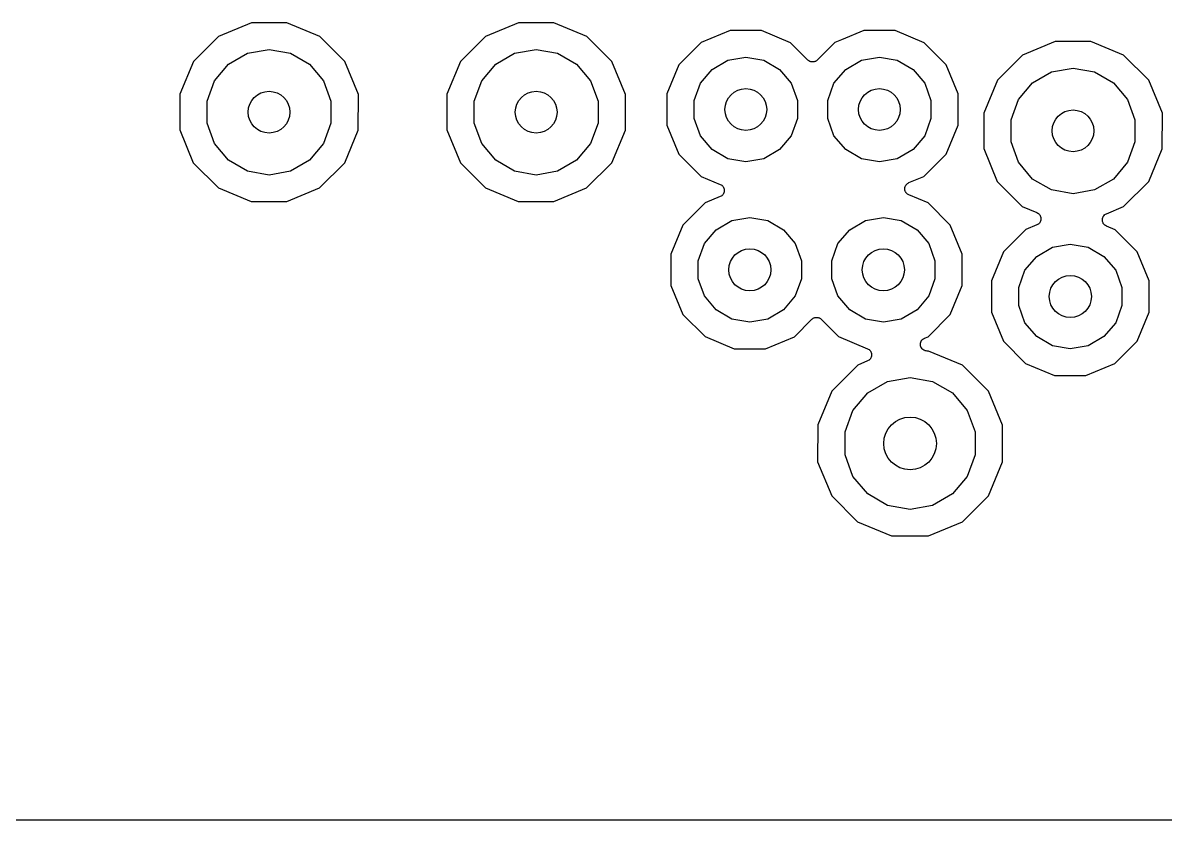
# Model space of a CAD drawing. Extents: x 74 to 224, y -146 to -46.
# Drawn here: x 116.6 to 138.33, y -145.59 to -130.43 of the extents above; entities that cross this region are included whole.
import ezdxf

# ---------------------------------------------------------------- set-up
doc = ezdxf.new("R2010")
doc.units = 0
doc.header["$MEASUREMENT"] = 0
doc.layers.add('BLACK', color=7, linetype='CONTINUOUS')

msp = doc.modelspace()

# ---------------------------------------------------------------- linework, layer by layer
at = {"layer": 'Black'}
for p, q in [((120.949, -130.432), (120.324, -130.69)), ((121.624, -130.432), (120.949, -130.432)), ((122.248, -130.692), (121.624, -130.432)), ((126.029, -130.432), (125.404, -130.69)), ((126.704, -130.432), (126.029, -130.432)), ((127.328, -130.692), (126.704, -130.432)), ((120.324, -130.69), (119.846, -131.167)), ((122.726, -131.17), (122.248, -130.692)), ((125.404, -130.69), (124.926, -131.167)), ((127.806, -131.17), (127.328, -130.692)), ((130.056, -130.58), (129.504, -130.807)), ((130.653, -130.58), (130.056, -130.58)), ((131.204, -130.809), (130.653, -130.58)), ((132.175, -130.753), (132.044, -130.807)), ((132.596, -130.58), (132.175, -130.753)), ((132.175, -130.753), (132.175, -130.753)), ((133.193, -130.58), (132.596, -130.58)), ((133.744, -130.809), (133.193, -130.58)), ((136.239, -130.787), (135.615, -131.046)), ((136.915, -130.788), (136.239, -130.787)), ((137.539, -131.047), (136.915, -130.788)), ((120.876, -131.008), (121.285, -130.936)), ((121.285, -130.936), (121.694, -131.008)), ((125.956, -131.008), (126.365, -130.936)), ((126.365, -130.936), (126.774, -131.008)), ((129.504, -130.807), (129.082, -131.229)), ((131.533, -131.139), (131.204, -130.809)), ((132.044, -130.807), (131.712, -131.139)), ((134.165, -131.231), (133.744, -130.809)), ((119.846, -131.167), (119.587, -131.791)), ((120.25, -131.533), (120.517, -131.215)), ((120.517, -131.215), (120.876, -131.008)), ((121.694, -131.008), (122.053, -131.215)), ((122.053, -131.215), (122.32, -131.533)), ((122.984, -131.794), (122.726, -131.17)), ((124.926, -131.167), (124.667, -131.791)), ((125.33, -131.533), (125.597, -131.215)), ((125.597, -131.215), (125.956, -131.008)), ((126.774, -131.008), (127.133, -131.215)), ((127.133, -131.215), (127.4, -131.533)), ((128.064, -131.794), (127.806, -131.17)), ((129.713, -131.317), (130.012, -131.144)), ((130.012, -131.144), (130.353, -131.084)), ((130.353, -131.084), (130.693, -131.144)), ((130.693, -131.144), (130.993, -131.317)), ((131.542, -131.145), (131.533, -131.139)), ((131.55, -131.153), (131.542, -131.145)), ((131.56, -131.157), (131.55, -131.153)), ((131.569, -131.164), (131.56, -131.157)), ((131.58, -131.167), (131.569, -131.164)), ((131.59, -131.171), (131.58, -131.167)), ((131.601, -131.172), (131.59, -131.171)), ((131.611, -131.175), (131.601, -131.172)), ((131.622, -131.174), (131.611, -131.175)), ((131.634, -131.175), (131.622, -131.174)), ((131.644, -131.172), (131.634, -131.175)), ((131.655, -131.172), (131.644, -131.172)), ((131.665, -131.167), (131.655, -131.172)), ((131.676, -131.164), (131.665, -131.167)), ((131.685, -131.158), (131.676, -131.164)), ((131.695, -131.153), (131.685, -131.158)), ((131.703, -131.145), (131.695, -131.153)), ((131.712, -131.139), (131.703, -131.145)), ((132.253, -131.317), (132.552, -131.144)), ((132.552, -131.144), (132.893, -131.084)), ((132.893, -131.084), (133.233, -131.144)), ((133.233, -131.144), (133.533, -131.317)), ((135.615, -131.046), (135.413, -131.247)), ((138.017, -131.525), (137.539, -131.047)), ((129.082, -131.229), (128.853, -131.78)), ((129.49, -131.582), (129.713, -131.317)), ((130.993, -131.317), (131.215, -131.582)), ((132.03, -131.582), (132.253, -131.317)), ((133.533, -131.317), (133.755, -131.582)), ((134.393, -131.783), (134.165, -131.231)), ((135.413, -131.247), (135.137, -131.523)), ((135.808, -131.571), (136.167, -131.363)), ((136.167, -131.363), (136.576, -131.291)), ((136.576, -131.291), (136.985, -131.363)), ((136.985, -131.363), (137.344, -131.571)), ((120.108, -131.923), (120.25, -131.533)), ((122.32, -131.533), (122.462, -131.923)), ((125.188, -131.923), (125.33, -131.533)), ((127.4, -131.533), (127.542, -131.923)), ((129.372, -131.907), (129.49, -131.582)), ((131.215, -131.582), (131.334, -131.907)), ((131.912, -131.907), (132.03, -131.582)), ((133.755, -131.582), (133.874, -131.907)), ((135.137, -131.523), (134.877, -132.147)), ((135.541, -131.889), (135.808, -131.571)), ((137.344, -131.571), (137.611, -131.889)), ((138.275, -132.15), (138.017, -131.525)), ((119.587, -131.791), (119.586, -132.467)), ((122.983, -132.47), (122.984, -131.794)), ((124.667, -131.791), (124.666, -132.467)), ((128.063, -132.47), (128.064, -131.794)), ((128.853, -131.78), (128.852, -132.377)), ((134.393, -132.38), (134.393, -131.783)), ((120.108, -132.338), (120.108, -131.923)), ((122.462, -131.923), (122.462, -132.338)), ((125.188, -132.338), (125.188, -131.923)), ((127.542, -131.923), (127.542, -132.338)), ((129.372, -132.253), (129.372, -131.907)), ((131.334, -131.907), (131.334, -132.253)), ((131.912, -132.253), (131.912, -131.907)), ((133.874, -131.907), (133.874, -132.253)), ((135.399, -132.279), (135.541, -131.889)), ((137.611, -131.889), (137.753, -132.279)), ((129.49, -132.578), (129.372, -132.253)), ((131.334, -132.253), (131.215, -132.578)), ((132.03, -132.578), (131.912, -132.253)), ((133.874, -132.253), (133.755, -132.578)), ((134.877, -132.147), (134.877, -132.823)), ((135.399, -132.694), (135.399, -132.279)), ((137.753, -132.279), (137.753, -132.694)), ((138.274, -132.826), (138.275, -132.15)), ((119.586, -132.467), (119.844, -133.092)), ((120.25, -132.728), (120.108, -132.338)), ((122.462, -132.338), (122.32, -132.728)), ((122.724, -133.094), (122.983, -132.47)), ((124.666, -132.467), (124.924, -133.092)), ((125.33, -132.728), (125.188, -132.338)), ((127.542, -132.338), (127.4, -132.728)), ((127.804, -133.094), (128.063, -132.47)), ((128.852, -132.377), (129.08, -132.929)), ((134.164, -132.931), (134.393, -132.38)), ((120.517, -133.046), (120.25, -132.728)), ((122.32, -132.728), (122.053, -133.046)), ((125.597, -133.046), (125.33, -132.728)), ((127.4, -132.728), (127.133, -133.046)), ((129.713, -132.843), (129.49, -132.578)), ((131.215, -132.578), (130.993, -132.843)), ((132.253, -132.843), (132.03, -132.578)), ((133.755, -132.578), (133.533, -132.843)), ((135.541, -133.084), (135.399, -132.694)), ((137.753, -132.694), (137.611, -133.084)), ((129.08, -132.929), (129.502, -133.351)), ((130.012, -133.016), (129.713, -132.843)), ((130.993, -132.843), (130.693, -133.016)), ((132.552, -133.016), (132.253, -132.843)), ((133.533, -132.843), (133.233, -133.016)), ((133.741, -133.353), (134.164, -132.931)), ((134.877, -132.823), (135.135, -133.447)), ((138.015, -133.45), (138.274, -132.826)), ((119.844, -133.092), (120.322, -133.57)), ((120.876, -133.254), (120.517, -133.046)), ((122.053, -133.046), (121.694, -133.254)), ((122.246, -133.572), (122.724, -133.094)), ((124.924, -133.092), (125.402, -133.57)), ((125.956, -133.254), (125.597, -133.046)), ((127.133, -133.046), (126.774, -133.254)), ((127.326, -133.572), (127.804, -133.094)), ((130.353, -133.076), (130.012, -133.016)), ((130.693, -133.016), (130.353, -133.076)), ((132.893, -133.076), (132.552, -133.016)), ((133.233, -133.016), (132.893, -133.076)), ((135.808, -133.402), (135.541, -133.084)), ((137.611, -133.084), (137.344, -133.402)), ((121.285, -133.326), (120.876, -133.254)), ((121.694, -133.254), (121.285, -133.326)), ((126.365, -133.326), (125.956, -133.254)), ((126.774, -133.254), (126.365, -133.326)), ((129.502, -133.351), (129.867, -133.503)), ((133.455, -133.471), (133.741, -133.353)), ((120.322, -133.57), (120.946, -133.829)), ((121.621, -133.83), (122.246, -133.572)), ((125.402, -133.57), (126.026, -133.829)), ((126.701, -133.83), (127.326, -133.572)), ((129.867, -133.503), (129.881, -133.511)), ((129.881, -133.511), (129.895, -133.519)), ((129.895, -133.519), (129.899, -133.523)), ((129.899, -133.523), (129.904, -133.526)), ((129.904, -133.526), (129.914, -133.539)), ((129.914, -133.539), (129.925, -133.552)), ((129.925, -133.552), (129.927, -133.557)), ((129.927, -133.557), (129.931, -133.561)), ((129.931, -133.561), (129.936, -133.577)), ((129.936, -133.577), (129.942, -133.592)), ((129.942, -133.592), (129.942, -133.598)), ((129.942, -133.598), (129.944, -133.603)), ((129.944, -133.603), (129.943, -133.62)), ((133.378, -133.571), (133.38, -133.566)), ((133.379, -133.588), (133.378, -133.571)), ((133.378, -133.605), (133.379, -133.588)), ((133.38, -133.61), (133.378, -133.605)), ((133.38, -133.561), (133.386, -133.545)), ((133.38, -133.566), (133.38, -133.561)), ((133.38, -133.616), (133.38, -133.61)), ((133.386, -133.545), (133.391, -133.529)), ((133.391, -133.529), (133.395, -133.525)), ((133.395, -133.525), (133.397, -133.52)), ((133.397, -133.52), (133.408, -133.508)), ((133.408, -133.508), (133.418, -133.494)), ((133.418, -133.494), (133.423, -133.491)), ((133.423, -133.491), (133.427, -133.487)), ((133.427, -133.487), (133.441, -133.48)), ((133.441, -133.48), (133.455, -133.471)), ((135.135, -133.447), (135.612, -133.926)), ((136.167, -133.609), (135.808, -133.402)), ((136.576, -133.682), (136.167, -133.609)), ((136.985, -133.609), (136.576, -133.682)), ((137.344, -133.402), (136.985, -133.609)), ((137.537, -133.927), (138.015, -133.45)), ((120.946, -133.829), (121.621, -133.83)), ((126.026, -133.829), (126.701, -133.83)), ((129.867, -133.737), (129.58, -133.855)), ((129.881, -133.728), (129.867, -133.737)), ((129.895, -133.721), (129.881, -133.728)), ((129.899, -133.717), (129.895, -133.721)), ((129.904, -133.714), (129.899, -133.717)), ((129.914, -133.7), (129.904, -133.714)), ((129.925, -133.688), (129.914, -133.7)), ((129.927, -133.683), (129.925, -133.688)), ((129.931, -133.679), (129.927, -133.683)), ((129.936, -133.663), (129.931, -133.679)), ((129.942, -133.647), (129.936, -133.663)), ((129.944, -133.637), (129.942, -133.642)), ((129.942, -133.642), (129.942, -133.647)), ((129.943, -133.62), (129.944, -133.637)), ((133.386, -133.631), (133.38, -133.616)), ((133.391, -133.647), (133.386, -133.631)), ((133.394, -133.651), (133.391, -133.647)), ((133.397, -133.656), (133.394, -133.651)), ((133.408, -133.669), (133.397, -133.656)), ((133.418, -133.682), (133.408, -133.669)), ((133.423, -133.685), (133.418, -133.682)), ((133.426, -133.689), (133.423, -133.685)), ((133.441, -133.697), (133.426, -133.689)), ((133.455, -133.705), (133.441, -133.697)), ((133.82, -133.857), (133.455, -133.705)), ((129.58, -133.855), (129.158, -134.277)), ((134.242, -134.279), (133.82, -133.857)), ((135.612, -133.926), (135.89, -134.041)), ((135.89, -134.041), (135.904, -134.05)), ((137.211, -134.062), (137.537, -133.927)), ((129.789, -134.365), (130.088, -134.192)), ((130.088, -134.192), (130.429, -134.132)), ((130.429, -134.132), (130.77, -134.192)), ((130.77, -134.192), (131.069, -134.365)), ((132.329, -134.365), (132.628, -134.192)), ((132.628, -134.192), (132.969, -134.132)), ((132.969, -134.132), (133.31, -134.192)), ((133.31, -134.192), (133.609, -134.365)), ((135.903, -134.266), (135.889, -134.275)), ((135.918, -134.259), (135.903, -134.266)), ((135.904, -134.05), (135.918, -134.057)), ((135.918, -134.057), (135.922, -134.061)), ((135.922, -134.255), (135.918, -134.259)), ((135.922, -134.061), (135.927, -134.064)), ((135.927, -134.252), (135.922, -134.255)), ((135.927, -134.064), (135.937, -134.078)), ((135.937, -134.239), (135.927, -134.252)), ((135.937, -134.078), (135.948, -134.09)), ((135.948, -134.226), (135.937, -134.239)), ((135.948, -134.09), (135.95, -134.095)), ((135.95, -134.221), (135.948, -134.226)), ((135.95, -134.095), (135.954, -134.099)), ((135.954, -134.217), (135.95, -134.221)), ((135.954, -134.099), (135.959, -134.115)), ((135.959, -134.201), (135.954, -134.217)), ((135.959, -134.115), (135.965, -134.131)), ((135.965, -134.186), (135.959, -134.201)), ((135.965, -134.131), (135.965, -134.136)), ((135.965, -134.136), (135.967, -134.142)), ((135.967, -134.175), (135.965, -134.18)), ((135.965, -134.18), (135.965, -134.186)), ((135.967, -134.142), (135.966, -134.158)), ((135.966, -134.158), (135.967, -134.175)), ((137.134, -134.162), (137.135, -134.157)), ((137.134, -134.179), (137.134, -134.162)), ((137.134, -134.196), (137.134, -134.179)), ((137.135, -134.201), (137.134, -134.196)), ((137.135, -134.157), (137.136, -134.152)), ((137.136, -134.207), (137.135, -134.201)), ((137.136, -134.152), (137.142, -134.136)), ((137.142, -134.222), (137.136, -134.207)), ((137.142, -134.136), (137.147, -134.12)), ((137.147, -134.238), (137.142, -134.222)), ((137.147, -134.12), (137.15, -134.116)), ((137.15, -134.242), (137.147, -134.238)), ((137.15, -134.116), (137.153, -134.111)), ((137.152, -134.247), (137.15, -134.242)), ((137.164, -134.26), (137.152, -134.247)), ((137.153, -134.111), (137.164, -134.099)), ((137.164, -134.099), (137.174, -134.085)), ((137.174, -134.273), (137.164, -134.26)), ((137.174, -134.085), (137.179, -134.082)), ((137.179, -134.082), (137.182, -134.078)), ((137.182, -134.078), (137.197, -134.071)), ((137.197, -134.071), (137.211, -134.062)), ((129.158, -134.277), (128.929, -134.828)), ((129.566, -134.63), (129.789, -134.365)), ((131.069, -134.365), (131.292, -134.63)), ((132.106, -134.63), (132.329, -134.365)), ((133.609, -134.365), (133.832, -134.63)), ((134.469, -134.831), (134.242, -134.279)), ((135.676, -134.363), (135.254, -134.785)), ((135.889, -134.275), (135.676, -134.363)), ((137.178, -134.276), (137.174, -134.273)), ((137.182, -134.28), (137.178, -134.276)), ((137.197, -134.288), (137.182, -134.28)), ((137.211, -134.296), (137.197, -134.288)), ((137.376, -134.365), (137.211, -134.296)), ((137.798, -134.787), (137.376, -134.365)), ((129.448, -134.955), (129.566, -134.63)), ((131.292, -134.63), (131.41, -134.955)), ((131.988, -134.955), (132.106, -134.63)), ((133.832, -134.63), (133.95, -134.955)), ((135.885, -134.873), (136.184, -134.7)), ((136.184, -134.7), (136.525, -134.64)), ((136.525, -134.64), (136.866, -134.7)), ((136.866, -134.7), (137.165, -134.873)), ((128.929, -134.828), (128.929, -135.425)), ((134.469, -135.428), (134.469, -134.831)), ((135.254, -134.785), (135.025, -135.336)), ((135.662, -135.138), (135.885, -134.873)), ((137.165, -134.873), (137.388, -135.138)), ((138.025, -135.339), (137.798, -134.787)), ((129.448, -135.301), (129.448, -134.955)), ((131.41, -134.955), (131.41, -135.301)), ((131.988, -135.301), (131.988, -134.955)), ((133.95, -134.955), (133.95, -135.301)), ((129.566, -135.626), (129.448, -135.301)), ((131.41, -135.301), (131.292, -135.626)), ((132.106, -135.626), (131.988, -135.301)), ((133.95, -135.301), (133.832, -135.626)), ((135.025, -135.336), (135.025, -135.933)), ((135.544, -135.463), (135.662, -135.138)), ((137.388, -135.138), (137.506, -135.463)), ((138.025, -135.936), (138.025, -135.339)), ((128.929, -135.425), (129.156, -135.977)), ((134.24, -135.979), (134.469, -135.428)), ((135.544, -135.809), (135.544, -135.463)), ((137.506, -135.463), (137.506, -135.809)), ((129.789, -135.891), (129.566, -135.626)), ((131.292, -135.626), (131.069, -135.891)), ((132.329, -135.891), (132.106, -135.626)), ((133.832, -135.626), (133.609, -135.891)), ((129.156, -135.977), (129.578, -136.399)), ((130.088, -136.064), (129.789, -135.891)), ((131.069, -135.891), (130.77, -136.064)), ((132.628, -136.064), (132.329, -135.891)), ((133.609, -135.891), (133.31, -136.064)), ((133.818, -136.401), (134.24, -135.979)), ((135.025, -135.933), (135.252, -136.485)), ((135.662, -136.134), (135.544, -135.809)), ((137.506, -135.809), (137.388, -136.134)), ((137.796, -136.487), (138.025, -135.936)), ((130.429, -136.124), (130.088, -136.064)), ((130.77, -136.064), (130.429, -136.124)), ((131.278, -136.401), (131.609, -136.069)), ((131.609, -136.069), (131.619, -136.063)), ((131.619, -136.063), (131.626, -136.055)), ((131.626, -136.055), (131.637, -136.05)), ((131.637, -136.05), (131.646, -136.044)), ((131.646, -136.044), (131.656, -136.041)), ((131.656, -136.041), (131.666, -136.036)), ((131.666, -136.036), (131.678, -136.036)), ((131.678, -136.036), (131.688, -136.033)), ((131.688, -136.033), (131.699, -136.034)), ((131.699, -136.034), (131.71, -136.033)), ((131.71, -136.033), (131.721, -136.036)), ((131.721, -136.036), (131.732, -136.037)), ((131.732, -136.037), (131.742, -136.041)), ((131.742, -136.041), (131.753, -136.044)), ((131.753, -136.044), (131.762, -136.051)), ((131.762, -136.051), (131.772, -136.055)), ((131.772, -136.055), (131.78, -136.063)), ((131.78, -136.063), (131.789, -136.069)), ((131.789, -136.069), (132.118, -136.399)), ((132.969, -136.124), (132.628, -136.064)), ((133.31, -136.064), (132.969, -136.124)), ((135.885, -136.399), (135.662, -136.134)), ((137.388, -136.134), (137.165, -136.399)), ((129.578, -136.399), (130.129, -136.628)), ((130.726, -136.628), (131.278, -136.401)), ((132.118, -136.399), (132.669, -136.628)), ((133.718, -136.448), (133.734, -136.439)), ((133.734, -136.439), (133.751, -136.428)), ((133.751, -136.428), (133.818, -136.401)), ((136.184, -136.572), (135.885, -136.399)), ((137.165, -136.399), (136.866, -136.572)), ((130.129, -136.628), (130.726, -136.628)), ((132.669, -136.628), (132.683, -136.637)), ((132.683, -136.637), (132.697, -136.644)), ((132.697, -136.644), (132.701, -136.648)), ((132.701, -136.648), (132.706, -136.651)), ((132.706, -136.651), (132.716, -136.665)), ((133.673, -136.529), (133.674, -136.526)), ((133.674, -136.548), (133.673, -136.529)), ((133.674, -136.523), (133.681, -136.505)), ((133.674, -136.526), (133.674, -136.523)), ((133.674, -136.568), (133.674, -136.548)), ((133.675, -136.57), (133.674, -136.568)), ((133.675, -136.573), (133.675, -136.57)), ((133.683, -136.591), (133.675, -136.573)), ((133.681, -136.505), (133.687, -136.487)), ((133.689, -136.609), (133.683, -136.591)), ((133.687, -136.487), (133.688, -136.485)), ((133.688, -136.485), (133.689, -136.482)), ((133.689, -136.482), (133.702, -136.467)), ((133.691, -136.611), (133.689, -136.609)), ((133.692, -136.614), (133.691, -136.611)), ((133.705, -136.628), (133.692, -136.614)), ((133.702, -136.467), (133.713, -136.452)), ((133.717, -136.643), (133.705, -136.628)), ((133.713, -136.452), (133.716, -136.45)), ((133.716, -136.45), (133.718, -136.448)), ((133.72, -136.644), (133.717, -136.643)), ((133.722, -136.646), (133.72, -136.644)), ((133.739, -136.655), (133.722, -136.646)), ((133.756, -136.665), (133.739, -136.655)), ((135.252, -136.485), (135.674, -136.907)), ((136.525, -136.632), (136.184, -136.572)), ((136.866, -136.572), (136.525, -136.632)), ((137.374, -136.909), (137.796, -136.487)), ((132.668, -136.862), (132.483, -136.939)), ((132.682, -136.853), (132.668, -136.862)), ((132.697, -136.846), (132.682, -136.853)), ((132.701, -136.842), (132.697, -136.846)), ((132.706, -136.839), (132.701, -136.842)), ((132.716, -136.825), (132.706, -136.839)), ((132.716, -136.665), (132.727, -136.677)), ((132.727, -136.813), (132.716, -136.825)), ((132.727, -136.677), (132.729, -136.682)), ((132.729, -136.808), (132.727, -136.813)), ((132.729, -136.682), (132.733, -136.686)), ((132.732, -136.804), (132.729, -136.808)), ((132.737, -136.788), (132.732, -136.804)), ((132.733, -136.686), (132.738, -136.702)), ((132.744, -136.773), (132.737, -136.788)), ((132.738, -136.702), (132.744, -136.718)), ((132.744, -136.718), (132.744, -136.723)), ((132.744, -136.723), (132.746, -136.728)), ((132.746, -136.762), (132.744, -136.767)), ((132.744, -136.767), (132.744, -136.773)), ((132.746, -136.728), (132.745, -136.745)), ((132.745, -136.745), (132.746, -136.762)), ((133.758, -136.665), (133.756, -136.665)), ((133.761, -136.667), (133.758, -136.665)), ((133.78, -136.669), (133.761, -136.667)), ((133.799, -136.673), (133.78, -136.669)), ((133.828, -136.673), (133.799, -136.673)), ((134.474, -136.941), (133.828, -136.673)), ((132.483, -136.939), (131.988, -137.433)), ((134.968, -137.436), (134.474, -136.941)), ((135.674, -136.907), (136.225, -137.136)), ((136.822, -137.136), (137.374, -136.909)), ((132.671, -137.469), (133.048, -137.251)), ((133.048, -137.251), (133.477, -137.176)), ((133.477, -137.176), (133.906, -137.251)), ((133.906, -137.251), (134.283, -137.469)), ((136.225, -137.136), (136.822, -137.136)), ((131.988, -137.433), (131.72, -138.079)), ((132.391, -137.803), (132.671, -137.469)), ((134.283, -137.469), (134.563, -137.803)), ((135.235, -138.082), (134.968, -137.436)), ((132.242, -138.212), (132.391, -137.803)), ((134.563, -137.803), (134.712, -138.212)), ((131.72, -138.079), (131.719, -138.778)), ((135.234, -138.781), (135.235, -138.082)), ((132.242, -138.648), (132.242, -138.212)), ((134.712, -138.212), (134.712, -138.648)), ((131.719, -138.778), (131.986, -139.424)), ((132.391, -139.057), (132.242, -138.648)), ((134.712, -138.648), (134.563, -139.057)), ((134.966, -139.427), (135.234, -138.781)), ((132.671, -139.391), (132.391, -139.057)), ((134.563, -139.057), (134.283, -139.391)), ((131.986, -139.424), (132.48, -139.919)), ((133.048, -139.609), (132.671, -139.391)), ((134.283, -139.391), (133.906, -139.609)), ((134.471, -139.921), (134.966, -139.427)), ((133.477, -139.684), (133.048, -139.609)), ((133.906, -139.609), (133.477, -139.684)), ((132.48, -139.919), (133.126, -140.187)), ((133.825, -140.188), (134.471, -139.921)), ((133.126, -140.187), (133.825, -140.188)), ((118.36, -145.594), (115.003, -145.594)), ((121.647, -145.594), (118.36, -145.594)), ((126.727, -145.594), (121.647, -145.594)), ((133.85, -145.594), (126.727, -145.594)), ((136.847, -145.594), (133.85, -145.594)), ((139.747, -145.594), (136.847, -145.594))]:
    msp.add_line(p, q, dxfattribs=at)
for centre, radius in [((121.285, -132.131), 0.3969), ((126.365, -132.131), 0.3969), ((130.353, -132.08), 0.3969), ((132.893, -132.08), 0.3969), ((136.576, -132.486), 0.3969), ((130.429, -135.128), 0.4001), ((132.969, -135.128), 0.4001), ((136.525, -135.636), 0.4001), ((133.477, -138.43), 0.5004)]:
    msp.add_circle(centre, radius, dxfattribs=at)

doc.saveas('drawing.dxf')
